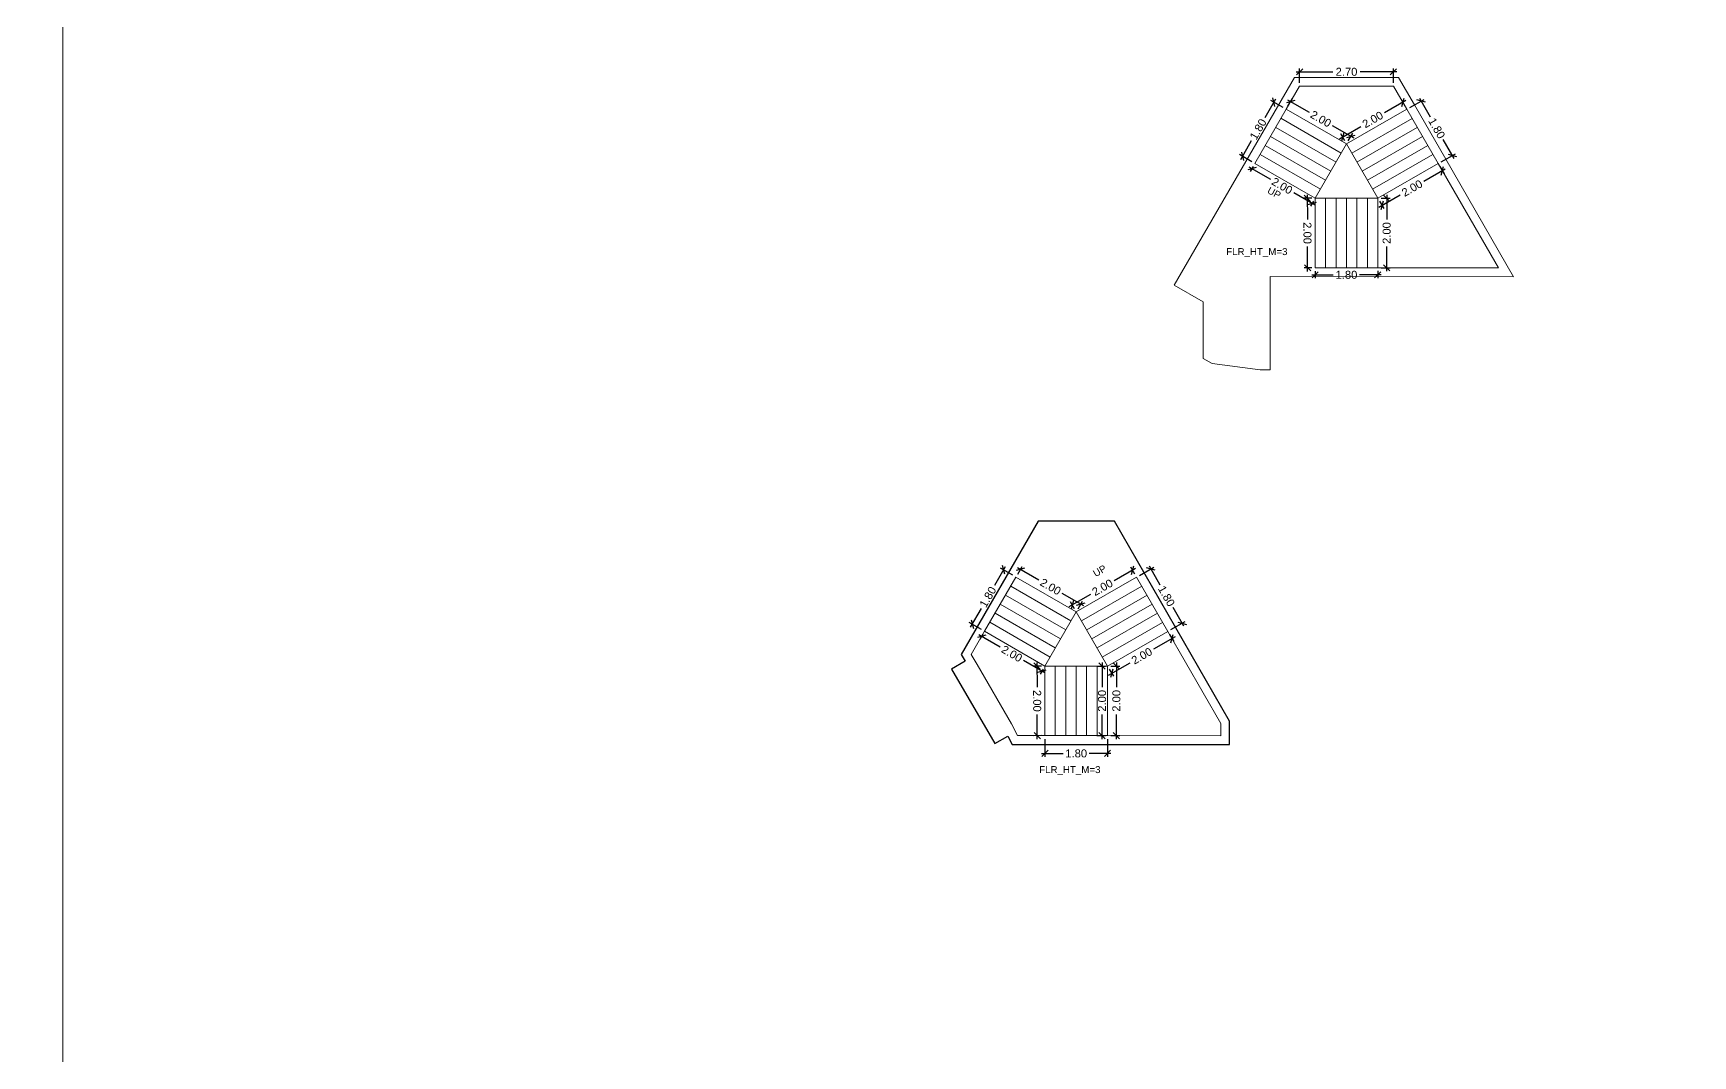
# Model space of a CAD drawing. Header units: metres. Extents: x 256329 to 886268, y -249371 to 355.
# Drawn here: x 286718.37 to 286766.07, y -648.04 to -618.64 of the extents above; entities that cross this region are included whole.
import ezdxf

# ---------------------------------------------------------------- set-up
doc = ezdxf.new("R2010")
doc.units = ezdxf.units.M
doc.header["$MEASUREMENT"] = 0
doc.header["$PDMODE"] = 35
doc.linetypes.add('CONTINOUS', pattern=[0])
doc.layers.get('0').update_dxf_attribs({"lineweight": 18})
doc.layers.get('Defpoints').update_dxf_attribs({"lineweight": 20})
doc.layers.add('A_TEXT', color=4, linetype='Continuous', lineweight=0, transparency=0.3)
doc.layers.add('BLK_2_FLR_1_STAIR_1', color=7, linetype='Continuous')
for name, color, linetype, lineweight in [('BLK_2_FLR_1_STAIR_1_FLIGHT_1', 7, 'Continuous', 0), ('BLK_2_FLR_1_STAIR_1_FLIGHT_2', 7, 'Continuous', 0), ('BLK_2_FLR_1_STAIR_1_FLIGHT_3', 7, 'Continuous', 0), ('BLK_2_FLR_1_STAIR_1_LANDING_1', 7, 'Continuous', 0), ('BLK_2_FLR_1_STAIR_1_LANDING_2', 7, 'Continuous', 0), ('BLK_2_FLR_1_STAIR_2', 7, 'Continuous', 0), ('BLK_2_FLR_1_STAIR_2_FLIGHT_1', 7, 'Continuous', 0), ('BLK_2_FLR_1_STAIR_2_FLIGHT_2', 7, 'Continuous', 0), ('BLK_2_FLR_1_STAIR_2_FLIGHT_3', 7, 'Continuous', 0), ('BLK_2_FLR_1_STAIR_2_LANDING_1', 7, 'Continuous', 0), ('BLK_2_FLR_1_STAIR_2_LANDING_2', 7, 'Continuous', 0), ('BLK_2_FLR_6_STAIR_1_LANDING_2', 7, 'Continuous', 0)]:
    doc.layers.add(name, color=color, linetype=linetype, lineweight=lineweight)
doc.styles.add('Arial', font='arial.ttf')
doc.styles.get("Standard").update_dxf_attribs({"font": 'arial.ttf'})
doc.dimstyles.new('METRIC DIM', dxfattribs={"dimtxt": 0.23, "dimasz": 0.18, "dimexe": 0.1, "dimexo": 0.1, "dimgap": 0.09, "dimtad": 0, "dimzin": 0, "dimdsep": 46, "dimtxsty": 'Standard', "dimblk": 'OBLIQUE', "dimcen": 0, "dimdle": 0.1, "dimclrd": 147, "dimclre": 147, "dimclrt": 7, "dimadec": 0, "dimazin": 0, "dimtfac": 1, "dimtofl": 0, "dimtmove": 0, "dimatfit": 2, "dimfxl": 0.125, "dimtolj": 1, "dimtzin": 0, "dimarcsym": 0})

# ---------------------------------------------------------------- blocks, each defined once
blk = doc.blocks.new('_Oblique')
at = {"color": 0, "linetype": 'ByBlock', "lineweight": -2}
blk.add_line((-0.5, -0.5), (0.5, 0.5), dxfattribs=at)
blk = doc.blocks.new('*D1486')
at = {"layer": 'BLK_2_FLR_1_STAIR_1_FLIGHT_1', "color": 147, "lineweight": -2, "transparency": 16777216}
for p, q in [((286750.167717, -634.230566), (286750.57684, -633.995473)), ((286750.440313, -633.958592), (286750.75046, -634.498328)), ((286751.436768, -635.692684), (286751.126621, -635.152948)), ((286751.064527, -635.79125), (286751.47365, -635.556157))]:
    blk.add_line(p, q, dxfattribs=at)
at = {"layer": 'Defpoints', "color": 0, "linetype": 'CONTINOUS', "transparency": 16777216}
for p in [(286750.081012, -634.280389, 0.042641), (286751.386945, -635.605979), (286750.977822, -635.841072, 0.042641)]:
    blk.add_point(p, dxfattribs=at)
at = {"layer": 'BLK_2_FLR_1_STAIR_1_FLIGHT_1', "color": 147, "linetype": 'CONTINOUS', "lineweight": -2, "transparency": 16777216, "xscale": 0.18, "yscale": 0.18, "zscale": 0.18}
for p, rotation in [((286750.490136, -634.045296), 119.882813), ((286751.386945, -635.605979), 299.882813)]:
    blk.add_blockref('_Oblique', p, dxfattribs=dict(at, rotation=rotation))
at = {"layer": 'BLK_2_FLR_1_STAIR_1_FLIGHT_1', "color": 7, "linetype": 'CONTINOUS', "transparency": 16777216, "insert": (286750.93854, -634.825638), "char_height": 0.23, "attachment_point": 5, "rotation": 299.8828126}
blk.add_mtext('\\A1;1.80', dxfattribs=at)
blk = doc.blocks.new('*D1487')
at = {"layer": 'BLK_2_FLR_1_STAIR_1_FLIGHT_2', "color": 147, "lineweight": -2, "transparency": 16777216}
for p, q in [((286747.443694, -638.937528), (286747.443509, -639.449499)), ((286749.243694, -638.938175), (286749.243509, -639.450146)), ((286747.343545, -639.349463), (286747.966045, -639.349687)), ((286749.343545, -639.350182), (286748.721045, -639.349958))]:
    blk.add_line(p, q, dxfattribs=at)
at = {"layer": 'Defpoints', "color": 0, "linetype": 'CONTINOUS', "transparency": 16777216}
for p in [(286747.443729, -638.837528, 0.042641), (286749.243729, -638.838175, 0.042641), (286749.243545, -639.350146)]:
    blk.add_point(p, dxfattribs=at)
at = {"layer": 'BLK_2_FLR_1_STAIR_1_FLIGHT_2', "color": 147, "linetype": 'CONTINOUS', "lineweight": -2, "transparency": 16777216, "xscale": 0.18, "yscale": 0.18, "zscale": 0.18}
for p, rotation in [((286747.443545, -639.349499), 179.979403), ((286749.243545, -639.350146), 359.979403)]:
    blk.add_blockref('_Oblique', p, dxfattribs=dict(at, rotation=rotation))
at = {"layer": 'BLK_2_FLR_1_STAIR_1_FLIGHT_2', "color": 7, "linetype": 'CONTINOUS', "transparency": 16777216, "insert": (286748.343545, -639.349823), "char_height": 0.23, "attachment_point": 5, "rotation": 359.9794033}
blk.add_mtext('\\A1;1.80', dxfattribs=at)
blk = doc.blocks.new('*D1488')
at = {"layer": 'BLK_2_FLR_1_STAIR_1_FLIGHT_3', "color": 147, "lineweight": -2, "transparency": 16777216}
for p, q in [((286746.652207, -634.008203), (286747.268133, -634.362347)), ((286746.661606, -634.192475), (286746.788744, -633.971357)), ((286748.560749, -635.105573), (286747.944823, -634.751429)), ((286748.396765, -635.190153), (286748.523903, -634.969035))]:
    blk.add_line(p, q, dxfattribs=at)
at = {"layer": 'Defpoints', "color": 0, "linetype": 'CONTINOUS', "transparency": 16777216}
for p in [(286746.611761, -634.279166, 0.042641), (286748.34692, -635.276845, 0.042641), (286748.474057, -635.055727)]:
    blk.add_point(p, dxfattribs=at)
at = {"layer": 'BLK_2_FLR_1_STAIR_1_FLIGHT_3', "color": 147, "linetype": 'CONTINOUS', "lineweight": -2, "transparency": 16777216, "xscale": 0.18, "yscale": 0.18, "zscale": 0.18}
for p, rotation in [((286746.738899, -634.058049), 150.102044), ((286748.474057, -635.055727), 330.102044)]:
    blk.add_blockref('_Oblique', p, dxfattribs=dict(at, rotation=rotation))
at = {"layer": 'BLK_2_FLR_1_STAIR_1_FLIGHT_3', "color": 7, "linetype": 'CONTINOUS', "transparency": 16777216, "insert": (286747.606478, -634.556888), "char_height": 0.23, "attachment_point": 5, "rotation": 330.1020442}
blk.add_mtext('\\A1;2.00', dxfattribs=at)
blk = doc.blocks.new('*D1489')
at = {"layer": 'BLK_2_FLR_1_STAIR_1_FLIGHT_1', "color": 147, "lineweight": -2, "transparency": 16777216}
for p, q in [((286750.052378, -634.029848), (286749.437024, -634.383446)), ((286750.031189, -634.193685), (286749.915851, -633.992966)), ((286748.144877, -635.125948), (286748.760231, -634.77235)), ((286748.297097, -635.19014), (286748.181759, -634.989421))]:
    blk.add_line(p, q, dxfattribs=at)
at = {"layer": 'Defpoints', "color": 0, "linetype": 'CONTINOUS', "transparency": 16777216}
for p in [(286749.965674, -634.07967), (286750.081012, -634.280389, 0.042641), (286748.34692, -635.276845, 0.042641)]:
    blk.add_point(p, dxfattribs=at)
at = {"layer": 'BLK_2_FLR_1_STAIR_1_FLIGHT_1', "color": 147, "linetype": 'CONTINOUS', "lineweight": -2, "transparency": 16777216, "xscale": 0.18, "yscale": 0.18, "zscale": 0.18}
for p, rotation in [((286749.965674, -634.07967), 29.88281300000001), ((286748.231581, -635.076126), 209.882813)]:
    blk.add_blockref('_Oblique', p, dxfattribs=dict(at, rotation=rotation))
at = {"layer": 'BLK_2_FLR_1_STAIR_1_FLIGHT_1', "color": 7, "linetype": 'CONTINOUS', "transparency": 16777216, "insert": (286749.098628, -634.577898), "char_height": 0.23, "attachment_point": 5, "rotation": 29.8828126}
blk.add_mtext('\\A1;2.00', dxfattribs=at)
blk = doc.blocks.new('*D1490')
at = {"layer": 'BLK_2_FLR_1_STAIR_1_LANDING_2', "color": 147, "lineweight": -2, "transparency": 16777216}
for p, q in [((286747.216002, -636.738546), (286747.21918, -637.448362)), ((286747.34373, -636.837975), (286747.116451, -636.838993)), ((286747.225851, -638.938743), (286747.222674, -638.228927)), ((286747.352684, -638.838174), (286747.125405, -638.839192))]:
    blk.add_line(p, q, dxfattribs=at)
at = {"layer": 'Defpoints', "color": 0, "linetype": 'CONTINOUS', "transparency": 16777216}
for p in [(286747.443729, -636.837528, 0.042641), (286747.225404, -638.838744), (286747.452683, -638.837727, 0.042641)]:
    blk.add_point(p, dxfattribs=at)
at = {"layer": 'BLK_2_FLR_1_STAIR_1_LANDING_2', "color": 147, "linetype": 'CONTINOUS', "lineweight": -2, "transparency": 16777216, "xscale": 0.18, "yscale": 0.18, "zscale": 0.18}
for p, rotation in [((286747.21645, -636.838545), 90.256477), ((286747.225404, -638.838744), 270.256477)]:
    blk.add_blockref('_Oblique', p, dxfattribs=dict(at, rotation=rotation))
at = {"layer": 'BLK_2_FLR_1_STAIR_1_LANDING_2', "color": 7, "linetype": 'CONTINOUS', "transparency": 16777216, "insert": (286747.220927, -637.838645), "char_height": 0.23, "attachment_point": 5, "rotation": 270.2564771}
blk.add_mtext('\\A1;2.00', dxfattribs=at)
blk = doc.blocks.new('*D1491')
at = {"layer": 'BLK_2_FLR_1_STAIR_1_LANDING_2', "color": 147, "lineweight": -2, "transparency": 16777216}
for p, q in [((286745.541798, -635.93314), (286746.156212, -636.287717)), ((286745.662072, -635.924794), (286745.578427, -636.069736)), ((286747.446696, -637.032453), (286746.832282, -636.677876)), ((286747.393746, -636.92414), (286747.3101, -637.069082))]:
    blk.add_line(p, q, dxfattribs=at)
at = {"layer": 'Defpoints', "color": 0, "linetype": 'CONTINOUS', "transparency": 16777216}
for p in [(286745.62841, -635.983124), (286745.712056, -635.838182, 0.042641), (286747.443729, -636.837528, 0.042641)]:
    blk.add_point(p, dxfattribs=at)
at = {"layer": 'BLK_2_FLR_1_STAIR_1_LANDING_2', "color": 147, "linetype": 'CONTINOUS', "lineweight": -2, "transparency": 16777216, "xscale": 0.18, "yscale": 0.18, "zscale": 0.18}
for p, rotation in [((286745.62841, -635.983124), 150.01084), ((286747.360084, -636.98247), 330.01084)]:
    blk.add_blockref('_Oblique', p, dxfattribs=dict(at, rotation=rotation))
at = {"layer": 'BLK_2_FLR_1_STAIR_1_LANDING_2', "color": 7, "linetype": 'CONTINOUS', "transparency": 16777216, "insert": (286746.494247, -636.482797), "char_height": 0.23, "attachment_point": 5, "rotation": 330.0108404}
blk.add_mtext('\\A1;2.00', dxfattribs=at)
blk = doc.blocks.new('*D1492')
at = {"layer": 'BLK_2_FLR_1_STAIR_1_LANDING_1', "color": 147, "lineweight": -2, "transparency": 16777216}
for p, q in [((286751.184121, -635.999375), (286750.568767, -636.352974)), ((286751.027645, -635.927777), (286751.147239, -636.135903)), ((286749.276619, -637.095476), (286749.891974, -636.741877)), ((286749.293552, -636.924232), (286749.413147, -637.132358))]:
    blk.add_line(p, q, dxfattribs=at)
at = {"layer": 'Defpoints', "color": 0, "linetype": 'CONTINOUS', "transparency": 16777216}
for p in [(286750.977822, -635.841072, 0.042641), (286751.097417, -636.049198), (286749.243729, -636.837528, 0.042641)]:
    blk.add_point(p, dxfattribs=at)
at = {"layer": 'BLK_2_FLR_1_STAIR_1_LANDING_1', "color": 147, "linetype": 'CONTINOUS', "lineweight": -2, "transparency": 16777216, "xscale": 0.18, "yscale": 0.18, "zscale": 0.18}
for p, rotation in [((286751.097417, -636.049198), 29.88281300000001), ((286749.363324, -637.045654), 209.882813)]:
    blk.add_blockref('_Oblique', p, dxfattribs=dict(at, rotation=rotation))
at = {"layer": 'BLK_2_FLR_1_STAIR_1_LANDING_1', "color": 7, "linetype": 'CONTINOUS', "transparency": 16777216, "insert": (286750.23037, -636.547426), "char_height": 0.23, "attachment_point": 5, "rotation": 29.8828126}
blk.add_mtext('\\A1;2.00', dxfattribs=at)
blk = doc.blocks.new('*D1493')
at = {"layer": 'BLK_2_FLR_1_STAIR_1_LANDING_1', "color": 147, "lineweight": -2, "transparency": 16777216}
for p, q in [((286749.49938, -636.737528), (286749.49938, -637.447241)), ((286749.343729, -636.837528), (286749.59938, -636.837528)), ((286749.49938, -638.937528), (286749.49938, -638.227814)), ((286749.343729, -638.837528), (286749.59938, -638.837528))]:
    blk.add_line(p, q, dxfattribs=at)
at = {"layer": 'Defpoints', "color": 0, "linetype": 'CONTINOUS', "transparency": 16777216}
for p in [(286749.243729, -636.837528, 0.042641), (286749.243729, -638.837528, 0.042641), (286749.49938, -638.837528)]:
    blk.add_point(p, dxfattribs=at)
at = {"layer": 'BLK_2_FLR_1_STAIR_1_LANDING_1', "color": 147, "linetype": 'CONTINOUS', "lineweight": -2, "transparency": 16777216, "xscale": 0.18, "yscale": 0.18, "zscale": 0.18}
for p, rotation in [((286749.49938, -636.837528), 90), ((286749.49938, -638.837528), 270)]:
    blk.add_blockref('_Oblique', p, dxfattribs=dict(at, rotation=rotation))
at = {"layer": 'BLK_2_FLR_1_STAIR_1_LANDING_1', "color": 7, "linetype": 'CONTINOUS', "transparency": 16777216, "insert": (286749.49938, -637.837528), "char_height": 0.23, "attachment_point": 5, "rotation": 90}
blk.add_mtext('\\A1;2.00', dxfattribs=at)
blk = doc.blocks.new('*D1494')
at = {"layer": 'BLK_2_FLR_1_STAIR_1_FLIGHT_3', "color": 147, "lineweight": -2, "transparency": 16777216}
for p, q in [((286746.305815, -633.987148), (286745.994667, -634.526308)), ((286746.525149, -634.229183), (286746.16922, -634.023777)), ((286745.306143, -635.719388), (286745.617291, -635.180229)), ((286745.625444, -635.788199), (286745.269514, -635.582793))]:
    blk.add_line(p, q, dxfattribs=at)
at = {"layer": 'Defpoints', "color": 0, "linetype": 'CONTINOUS', "transparency": 16777216}
for p in [(286746.611761, -634.279166, 0.042641), (286745.356126, -635.632776), (286745.712056, -635.838182, 0.042641)]:
    blk.add_point(p, dxfattribs=at)
at = {"layer": 'BLK_2_FLR_1_STAIR_1_FLIGHT_3', "color": 147, "linetype": 'CONTINOUS', "lineweight": -2, "transparency": 16777216, "xscale": 0.18, "yscale": 0.18, "zscale": 0.18}
for p, rotation in [((286746.255832, -634.07376), 60.01084000000001), ((286745.356126, -635.632776), 240.01084)]:
    blk.add_blockref('_Oblique', p, dxfattribs=dict(at, rotation=rotation))
at = {"layer": 'BLK_2_FLR_1_STAIR_1_FLIGHT_3', "color": 7, "linetype": 'CONTINOUS', "transparency": 16777216, "insert": (286745.805979, -634.853268), "char_height": 0.23, "attachment_point": 5, "rotation": 60.0108404}
blk.add_mtext('\\A1;1.80', dxfattribs=at)
blk = doc.blocks.new('*D1495')
at = {"layer": 'BLK_2_FLR_1_STAIR_2_FLIGHT_2', "color": 147, "lineweight": -2, "transparency": 16777216}
for p, q in [((286757.935105, -620.78103), (286758.344228, -620.545937)), ((286758.207701, -620.509055), (286758.517848, -621.048792)), ((286759.204156, -622.243148), (286758.89401, -621.703412)), ((286758.831915, -622.341714), (286759.241038, -622.10662))]:
    blk.add_line(p, q, dxfattribs=at)
at = {"layer": 'Defpoints', "color": 0, "linetype": 'CONTINOUS', "transparency": 16777216}
for p in [(286757.8484, -620.830853, 0.042641), (286758.74521, -622.391536, 0.042641), (286759.154334, -622.156443)]:
    blk.add_point(p, dxfattribs=at)
at = {"layer": 'BLK_2_FLR_1_STAIR_2_FLIGHT_2', "color": 147, "linetype": 'CONTINOUS', "lineweight": -2, "transparency": 16777216, "xscale": 0.18, "yscale": 0.18, "zscale": 0.18}
for p, rotation in [((286758.257524, -620.59576), 119.882813), ((286759.154334, -622.156443), 299.882813)]:
    blk.add_blockref('_Oblique', p, dxfattribs=dict(at, rotation=rotation))
at = {"layer": 'BLK_2_FLR_1_STAIR_2_FLIGHT_2', "color": 7, "linetype": 'CONTINOUS', "transparency": 16777216, "insert": (286758.705929, -621.376102), "char_height": 0.23, "attachment_point": 5, "rotation": 299.8828126}
blk.add_mtext('\\A1;1.80', dxfattribs=at)
blk = doc.blocks.new('*D1496')
at = {"layer": 'BLK_2_FLR_1_STAIR_2_LANDING_1', "color": 147, "lineweight": -2, "transparency": 16777216}
for p, q in [((286754.428995, -620.742939), (286754.556132, -620.521821)), ((286754.419595, -620.558667), (286755.035521, -620.912811)), ((286756.328137, -621.656036), (286755.712211, -621.301893)), ((286756.164154, -621.740617), (286756.291291, -621.519499))]:
    blk.add_line(p, q, dxfattribs=at)
at = {"layer": 'Defpoints', "color": 0, "linetype": 'CONTINOUS', "transparency": 16777216}
for p in [(286754.379149, -620.82963, 0.042641), (286756.114308, -621.827308, 0.042641), (286756.241446, -621.606191)]:
    blk.add_point(p, dxfattribs=at)
at = {"layer": 'BLK_2_FLR_1_STAIR_2_LANDING_1', "color": 147, "linetype": 'CONTINOUS', "lineweight": -2, "transparency": 16777216, "xscale": 0.18, "yscale": 0.18, "zscale": 0.18}
for p, rotation in [((286754.506287, -620.608512), 150.102044), ((286756.241446, -621.606191), 330.102044)]:
    blk.add_blockref('_Oblique', p, dxfattribs=dict(at, rotation=rotation))
at = {"layer": 'BLK_2_FLR_1_STAIR_2_LANDING_1', "color": 7, "linetype": 'CONTINOUS', "transparency": 16777216, "insert": (286755.373866, -621.107352), "char_height": 0.23, "attachment_point": 5, "rotation": 330.1020442}
blk.add_mtext('\\A1;2.00', dxfattribs=at)
blk = doc.blocks.new('*D1497')
at = {"layer": 'BLK_2_FLR_1_STAIR_2_FLIGHT_2', "color": 147, "lineweight": -2, "transparency": 16777216}
for p, q in [((286757.798578, -620.744148), (286757.683239, -620.54343)), ((286757.819767, -620.580311), (286757.204412, -620.93391)), ((286755.912265, -621.676412), (286756.527619, -621.322813)), ((286756.064485, -621.740604), (286755.949147, -621.539885))]:
    blk.add_line(p, q, dxfattribs=at)
at = {"layer": 'Defpoints', "color": 0, "linetype": 'CONTINOUS', "transparency": 16777216}
for p in [(286757.733062, -620.630134), (286757.8484, -620.830853, 0.042641), (286756.114308, -621.827308, 0.042641)]:
    blk.add_point(p, dxfattribs=at)
at = {"layer": 'BLK_2_FLR_1_STAIR_2_FLIGHT_2', "color": 147, "linetype": 'CONTINOUS', "lineweight": -2, "transparency": 16777216, "xscale": 0.18, "yscale": 0.18, "zscale": 0.18}
for p, rotation in [((286757.733062, -620.630134), 29.88281300000001), ((286755.998969, -621.62659), 209.882813)]:
    blk.add_blockref('_Oblique', p, dxfattribs=dict(at, rotation=rotation))
at = {"layer": 'BLK_2_FLR_1_STAIR_2_FLIGHT_2', "color": 7, "linetype": 'CONTINOUS', "transparency": 16777216, "insert": (286756.866016, -621.128362), "char_height": 0.23, "attachment_point": 5, "rotation": 29.8828126}
blk.add_mtext('\\A1;2.00', dxfattribs=at)
blk = doc.blocks.new('*D1498')
at = {"layer": 'BLK_2_FLR_1_STAIR_2_FLIGHT_3', "color": 147, "lineweight": -2, "transparency": 16777216}
for p, q in [((286755.111119, -623.388439), (286754.883839, -623.389457)), ((286754.983391, -623.28901), (286754.986568, -623.998826)), ((286754.99324, -625.489207), (286754.990062, -624.779391)), ((286755.120072, -625.388638), (286754.892793, -625.389656))]:
    blk.add_line(p, q, dxfattribs=at)
at = {"layer": 'Defpoints', "color": 0, "linetype": 'CONTINOUS', "transparency": 16777216}
for p in [(286755.211118, -623.387992, 0.042641), (286754.992792, -625.389208), (286755.220071, -625.388191, 0.042641)]:
    blk.add_point(p, dxfattribs=at)
at = {"layer": 'BLK_2_FLR_1_STAIR_2_FLIGHT_3', "color": 147, "linetype": 'CONTINOUS', "lineweight": -2, "transparency": 16777216, "xscale": 0.18, "yscale": 0.18, "zscale": 0.18}
for p, rotation in [((286754.983838, -623.389009), 90.256477), ((286754.992792, -625.389208), 270.256477)]:
    blk.add_blockref('_Oblique', p, dxfattribs=dict(at, rotation=rotation))
at = {"layer": 'BLK_2_FLR_1_STAIR_2_FLIGHT_3', "color": 7, "linetype": 'CONTINOUS', "transparency": 16777216, "insert": (286754.988315, -624.389109), "char_height": 0.23, "attachment_point": 5, "rotation": 270.2564771}
blk.add_mtext('\\A1;2.00', dxfattribs=at)
blk = doc.blocks.new('*D1499')
at = {"layer": 'BLK_2_FLR_1_STAIR_2_FLIGHT_1', "color": 147, "lineweight": -2, "transparency": 16777216}
for p, q in [((286753.309186, -622.483604), (286753.9236, -622.838181)), ((286753.42946, -622.475258), (286753.345815, -622.6202)), ((286755.214084, -623.582917), (286754.59967, -623.22834)), ((286755.161134, -623.474604), (286755.077488, -623.619545))]:
    blk.add_line(p, q, dxfattribs=at)
at = {"layer": 'Defpoints', "color": 0, "linetype": 'CONTINOUS', "transparency": 16777216}
for p in [(286753.479444, -622.388646, 0.042641), (286753.395798, -622.533588), (286755.211118, -623.387992, 0.042641)]:
    blk.add_point(p, dxfattribs=at)
at = {"layer": 'BLK_2_FLR_1_STAIR_2_FLIGHT_1', "color": 147, "linetype": 'CONTINOUS', "lineweight": -2, "transparency": 16777216, "xscale": 0.18, "yscale": 0.18, "zscale": 0.18}
for p, rotation in [((286753.395798, -622.533588), 150.01084), ((286755.127472, -623.532933), 330.01084)]:
    blk.add_blockref('_Oblique', p, dxfattribs=dict(at, rotation=rotation))
at = {"layer": 'BLK_2_FLR_1_STAIR_2_FLIGHT_1', "color": 7, "linetype": 'CONTINOUS', "transparency": 16777216, "insert": (286754.261635, -623.033261), "char_height": 0.23, "attachment_point": 5, "rotation": 330.0108404}
blk.add_mtext('\\A1;2.00', dxfattribs=at)
blk = doc.blocks.new('*D1500')
at = {"layer": 'BLK_2_FLR_1_STAIR_2_LANDING_2', "color": 147, "lineweight": -2, "transparency": 16777216}
for p, q in [((286758.951509, -622.549839), (286758.336155, -622.903438)), ((286758.795033, -622.478241), (286758.914627, -622.686367)), ((286757.044008, -623.64594), (286757.659362, -623.292341)), ((286757.06094, -623.474696), (286757.180535, -623.682822))]:
    blk.add_line(p, q, dxfattribs=at)
at = {"layer": 'Defpoints', "color": 0, "linetype": 'CONTINOUS', "transparency": 16777216}
for p in [(286758.74521, -622.391536, 0.042641), (286758.864805, -622.599662), (286757.011118, -623.387992, 0.042641)]:
    blk.add_point(p, dxfattribs=at)
at = {"layer": 'BLK_2_FLR_1_STAIR_2_LANDING_2', "color": 147, "linetype": 'CONTINOUS', "lineweight": -2, "transparency": 16777216, "xscale": 0.18, "yscale": 0.18, "zscale": 0.18}
for p, rotation in [((286758.864805, -622.599662), 29.88281300000001), ((286757.130712, -623.596117), 209.882813)]:
    blk.add_blockref('_Oblique', p, dxfattribs=dict(at, rotation=rotation))
at = {"layer": 'BLK_2_FLR_1_STAIR_2_LANDING_2', "color": 7, "linetype": 'CONTINOUS', "transparency": 16777216, "insert": (286757.997758, -623.09789), "char_height": 0.23, "attachment_point": 5, "rotation": 29.8828126}
blk.add_mtext('\\A1;2.00', dxfattribs=at)
blk = doc.blocks.new('*D1501')
at = {"layer": 'BLK_2_FLR_1_STAIR_2_LANDING_2', "color": 147, "lineweight": -2, "transparency": 16777216}
for p, q in [((286757.111118, -623.387992), (286757.366768, -623.387992)), ((286757.266768, -623.287992), (286757.266768, -623.997705)), ((286757.266768, -625.487992), (286757.266768, -624.778278)), ((286757.111118, -625.387992), (286757.366768, -625.387992))]:
    blk.add_line(p, q, dxfattribs=at)
at = {"layer": 'Defpoints', "color": 0, "linetype": 'CONTINOUS', "transparency": 16777216}
for p in [(286757.011118, -623.387992, 0.042641), (286757.011118, -625.387992, 0.042641), (286757.266768, -625.387992)]:
    blk.add_point(p, dxfattribs=at)
at = {"layer": 'BLK_2_FLR_1_STAIR_2_LANDING_2', "color": 147, "linetype": 'CONTINOUS', "lineweight": -2, "transparency": 16777216, "xscale": 0.18, "yscale": 0.18, "zscale": 0.18}
for p, rotation in [((286757.266768, -623.387992), 90), ((286757.266768, -625.387992), 270)]:
    blk.add_blockref('_Oblique', p, dxfattribs=dict(at, rotation=rotation))
at = {"layer": 'BLK_2_FLR_1_STAIR_2_LANDING_2', "color": 7, "linetype": 'CONTINOUS', "transparency": 16777216, "insert": (286757.266768, -624.387992), "char_height": 0.23, "attachment_point": 5, "rotation": 90}
blk.add_mtext('\\A1;2.00', dxfattribs=at)
blk = doc.blocks.new('*D1502')
at = {"layer": 'BLK_2_FLR_1_STAIR_2_FLIGHT_1', "color": 147, "lineweight": -2, "transparency": 16777216}
for p, q in [((286754.073203, -620.537612), (286753.762055, -621.076772)), ((286754.292537, -620.779647), (286753.936608, -620.574241)), ((286753.073531, -622.269852), (286753.384679, -621.730692)), ((286753.392832, -622.338663), (286753.036903, -622.133256))]:
    blk.add_line(p, q, dxfattribs=at)
at = {"layer": 'Defpoints', "color": 0, "linetype": 'CONTINOUS', "transparency": 16777216}
for p in [(286754.379149, -620.82963, 0.042641), (286753.123515, -622.18324), (286753.479444, -622.388646, 0.042641)]:
    blk.add_point(p, dxfattribs=at)
at = {"layer": 'BLK_2_FLR_1_STAIR_2_FLIGHT_1', "color": 147, "linetype": 'CONTINOUS', "lineweight": -2, "transparency": 16777216, "xscale": 0.18, "yscale": 0.18, "zscale": 0.18}
for p, rotation in [((286754.02322, -620.624224), 60.01084000000001), ((286753.123515, -622.18324), 240.01084)]:
    blk.add_blockref('_Oblique', p, dxfattribs=dict(at, rotation=rotation))
at = {"layer": 'BLK_2_FLR_1_STAIR_2_FLIGHT_1', "color": 7, "linetype": 'CONTINOUS', "transparency": 16777216, "insert": (286753.573367, -621.403732), "char_height": 0.23, "attachment_point": 5, "rotation": 60.0108404}
blk.add_mtext('\\A1;1.80', dxfattribs=at)
blk = doc.blocks.new('*D1503')
at = {"layer": 'BLK_2_FLR_1_STAIR_2_FLIGHT_3', "color": 147, "lineweight": -2, "transparency": 16777216}
for p, q in [((286755.111118, -625.58934), (286755.733618, -625.58934)), ((286755.211118, -625.487992), (286755.211118, -625.68934)), ((286757.111118, -625.58934), (286756.488618, -625.58934)), ((286757.011118, -625.474193), (286757.011118, -625.68934))]:
    blk.add_line(p, q, dxfattribs=at)
at = {"layer": 'Defpoints', "color": 0, "linetype": 'CONTINOUS', "transparency": 16777216}
for p in [(286755.211118, -625.387992, 0.042641), (286757.011118, -625.374193, 0.042641), (286757.011118, -625.58934)]:
    blk.add_point(p, dxfattribs=at)
at = {"layer": 'BLK_2_FLR_1_STAIR_2_FLIGHT_3', "color": 147, "linetype": 'CONTINOUS', "lineweight": -2, "transparency": 16777216, "xscale": 0.18, "yscale": 0.18, "zscale": 0.18, "rotation": 180}
blk.add_blockref('_Oblique', (286755.211118, -625.58934), dxfattribs=at)
at = {"layer": 'BLK_2_FLR_1_STAIR_2_FLIGHT_3', "color": 147, "linetype": 'CONTINOUS', "lineweight": -2, "transparency": 16777216, "xscale": 0.18, "yscale": 0.18, "zscale": 0.18}
blk.add_blockref('_Oblique', (286757.011118, -625.58934), dxfattribs=at)
at = {"layer": 'BLK_2_FLR_1_STAIR_2_FLIGHT_3', "color": 7, "linetype": 'CONTINOUS', "transparency": 16777216, "insert": (286756.111118, -625.58934), "char_height": 0.23, "attachment_point": 5}
blk.add_mtext('\\A1;1.80', dxfattribs=at)
blk = doc.blocks.new('*D1504')
at = {"layer": 'BLK_2_FLR_1_STAIR_2_LANDING_1', "color": 147, "lineweight": -2, "transparency": 16777216}
for p, q in [((286754.662467, -619.753245), (286755.721651, -619.753245)), ((286754.762467, -620.066416), (286754.762467, -619.653245)), ((286757.561407, -619.753245), (286756.502224, -619.753245)), ((286757.461407, -620.067079), (286757.461407, -619.653245))]:
    blk.add_line(p, q, dxfattribs=at)
at = {"layer": 'Defpoints', "color": 0, "linetype": 'CONTINOUS', "transparency": 16777216}
for p in [(286757.461407, -619.753245), (286754.762467, -620.166416, 0.042641), (286757.461407, -620.167079, 0.042641)]:
    blk.add_point(p, dxfattribs=at)
at = {"layer": 'BLK_2_FLR_1_STAIR_2_LANDING_1', "color": 147, "linetype": 'CONTINOUS', "lineweight": -2, "transparency": 16777216, "xscale": 0.18, "yscale": 0.18, "zscale": 0.18, "rotation": 180}
blk.add_blockref('_Oblique', (286754.762467, -619.753245), dxfattribs=at)
at = {"layer": 'BLK_2_FLR_1_STAIR_2_LANDING_1', "color": 147, "linetype": 'CONTINOUS', "lineweight": -2, "transparency": 16777216, "xscale": 0.18, "yscale": 0.18, "zscale": 0.18}
blk.add_blockref('_Oblique', (286757.461407, -619.753245), dxfattribs=at)
at = {"layer": 'BLK_2_FLR_1_STAIR_2_LANDING_1', "color": 7, "linetype": 'CONTINOUS', "transparency": 16777216, "insert": (286756.111937, -619.753245), "char_height": 0.23, "attachment_point": 5}
blk.add_mtext('\\A1;2.70', dxfattribs=at)
blk = doc.blocks.new('*D1505')
at = {"layer": 'BLK_2_FLR_1_STAIR_1_FLIGHT_2', "color": 147, "lineweight": -2, "transparency": 16777216}
for p, q in [((286749.087777, -636.737528), (286749.087777, -637.447241)), ((286748.932126, -636.837528), (286749.187777, -636.837528)), ((286749.087777, -638.937528), (286749.087777, -638.227814)), ((286748.932126, -638.837528), (286749.187777, -638.837528))]:
    blk.add_line(p, q, dxfattribs=at)
at = {"layer": 'Defpoints', "color": 0, "linetype": 'CONTINOUS', "transparency": 16777216}
for p in [(286748.832126, -636.837528, 0.042641), (286748.832126, -638.837528, 0.042641), (286749.087777, -638.837528)]:
    blk.add_point(p, dxfattribs=at)
at = {"layer": 'BLK_2_FLR_1_STAIR_1_FLIGHT_2', "color": 147, "linetype": 'CONTINOUS', "lineweight": -2, "transparency": 16777216, "xscale": 0.18, "yscale": 0.18, "zscale": 0.18}
for p, rotation in [((286749.087777, -636.837528), 90), ((286749.087777, -638.837528), 270)]:
    blk.add_blockref('_Oblique', p, dxfattribs=dict(at, rotation=rotation))
at = {"layer": 'BLK_2_FLR_1_STAIR_1_FLIGHT_2', "color": 7, "linetype": 'CONTINOUS', "transparency": 16777216, "insert": (286749.087777, -637.837528), "char_height": 0.23, "attachment_point": 5, "rotation": 90}
blk.add_mtext('\\A1;2.00', dxfattribs=at)

msp = doc.modelspace()

# ---------------------------------------------------------------- linework, layer by layer
at = {"color": 5, "linetype": 'CONTINOUS'}
for p, q in [((286757.011118, -623.387992), (286756.114308, -621.827308)), ((286755.211118, -623.387992), (286757.011118, -623.387992)), ((286749.243729, -636.837528), (286748.34692, -635.276845)), ((286747.443729, -636.837528), (286749.243729, -636.837528))]:
    msp.add_line(p, q, dxfattribs=at)
at = {"elevation": 101311.467758}
msp.add_lwpolyline([(286719.223832, -530.169497), (286848.028982, -530.169497), (286848.028982, -834.577933), (286719.223832, -834.577933)], close=True, dxfattribs=at)
at = {"color": 5, "linetype": 'CONTINOUS'}
for points in [[(286755.211118, -623.387992), (286756.114308, -621.827308)], [(286747.443729, -636.837528), (286748.34692, -635.276845)]]:
    msp.add_lwpolyline(points, dxfattribs=at)
at = {"layer": 'BLK_2_FLR_1_STAIR_1', "color": 7, "linetype": 'CONTINOUS'}
msp.add_lwpolyline([(286749.449261, -632.672536), (286747.246468, -632.672536), (286745.034905, -636.50475), (286745.148037, -636.700549), (286744.759512, -636.93031), (286746.005203, -639.068492), (286746.381077, -638.852101), (286746.50081, -639.090808), (286752.752553, -639.092372), (286752.752721, -638.42142)], close=True, dxfattribs=at)
at = {"layer": 'BLK_2_FLR_1_STAIR_1_FLIGHT_1', "color": 3, "linetype": 'CONTINOUS'}
for p, q in [((286748.34692, -635.276845), (286750.081012, -634.280389)), ((286748.496388, -635.536958), (286750.23048, -634.540503)), ((286748.645856, -635.797072), (286750.379949, -634.800617)), ((286748.795325, -636.057186), (286750.529417, -635.060731)), ((286748.944793, -636.3173), (286750.678885, -635.320845)), ((286749.094261, -636.577414), (286750.828354, -635.580959)), ((286749.243729, -636.837528), (286750.977822, -635.841072))]:
    msp.add_line(p, q, dxfattribs=at)
at = {"layer": 'BLK_2_FLR_1_STAIR_1_FLIGHT_1', "color": 7, "linetype": 'CONTINOUS'}
msp.add_lwpolyline([(286750.081012, -634.280389), (286750.977822, -635.841072), (286749.243729, -636.837528), (286748.34692, -635.276845), (286750.081012, -634.280389)], dxfattribs=at)
at = {"layer": 'BLK_2_FLR_1_STAIR_1_FLIGHT_2', "color": 3, "linetype": 'CONTINOUS'}
for p, q in [((286747.443729, -636.837528), (286747.443729, -638.837528)), ((286747.743729, -636.837528), (286747.743729, -638.837528)), ((286748.043729, -636.837528), (286748.043729, -638.837528)), ((286748.343729, -636.837528), (286748.343729, -638.837528)), ((286748.643729, -636.837528), (286748.643729, -638.837528)), ((286748.943729, -636.837528), (286748.943729, -638.837528)), ((286749.243729, -636.837528), (286749.243729, -638.837528))]:
    msp.add_line(p, q, dxfattribs=at)
at = {"layer": 'BLK_2_FLR_1_STAIR_1_FLIGHT_2', "color": 7, "linetype": 'CONTINOUS'}
msp.add_lwpolyline([(286747.443729, -636.837528), (286749.243729, -636.837528), (286749.243729, -638.837528), (286747.443729, -638.837528)], close=True, dxfattribs=at)
at = {"layer": 'BLK_2_FLR_1_STAIR_1_FLIGHT_3', "color": 3, "linetype": 'CONTINOUS'}
for p, q in [((286748.34692, -635.276845), (286746.611761, -634.279166)), ((286748.043533, -635.798184), (286746.311859, -634.798838)), ((286748.193484, -635.538348), (286746.46181, -634.539002)), ((286747.743631, -636.317856), (286746.011957, -635.31851)), ((286747.893582, -636.05802), (286746.161908, -635.058674)), ((286747.59368, -636.577692), (286745.862007, -635.578346)), ((286747.443729, -636.837528), (286745.712056, -635.838182))]:
    msp.add_line(p, q, dxfattribs=at)
at = {"layer": 'BLK_2_FLR_1_STAIR_1_FLIGHT_3', "ltscale": 0.05}
msp.add_lwpolyline([(286748.34692, -635.276845), (286747.443729, -636.837528), (286745.712056, -635.838182), (286746.611761, -634.279166), (286748.34692, -635.276845)], dxfattribs=at)
at = {"layer": 'BLK_2_FLR_1_STAIR_1_LANDING_1', "color": 7, "linetype": 'CONTINOUS'}
msp.add_lwpolyline([(286749.243729, -636.837528), (286750.977822, -635.841072), (286752.499385, -638.488989), (286752.499297, -638.838989), (286749.243729, -638.837528), (286749.243729, -636.837528)], dxfattribs=at)
at = {"layer": 'BLK_2_FLR_1_STAIR_1_LANDING_2', "color": 7, "linetype": 'CONTINOUS'}
msp.add_lwpolyline([(286747.443729, -636.837528), (286747.443729, -638.837528), (286746.657167, -638.837528), (286746.487213, -638.4987), (286746.487213, -638.4987), (286745.492831, -636.790948), (286745.492831, -636.790948), (286745.327425, -636.504674), (286745.712056, -635.838182), (286747.442516, -636.839625)], dxfattribs=at)
at = {"layer": 'BLK_2_FLR_1_STAIR_2', "color": 7, "linetype": 'CONTINOUS'}
msp.add_lwpolyline([(286754.616271, -619.913061), (286757.606966, -619.913796), (286758.067643, -620.703952), (286758.964712, -622.265087), (286760.915522, -625.642974), (286753.92312, -625.639947), (286753.92245, -628.316539), (286753.633158, -628.316466), (286752.247976, -628.138902), (286751.994643, -627.99269), (286751.994955, -626.369749), (286751.16399, -625.889539)], close=True, dxfattribs=at)
at = {"layer": 'BLK_2_FLR_1_STAIR_2_FLIGHT_1', "color": 3, "linetype": 'CONTINOUS'}
for p, q in [((286756.114308, -621.827308), (286754.379149, -620.82963)), ((286755.810921, -622.348648), (286754.079247, -621.349302)), ((286755.960872, -622.088812), (286754.229198, -621.089466)), ((286755.511019, -622.86832), (286753.779346, -621.868974)), ((286755.66097, -622.608484), (286753.929296, -621.609138)), ((286755.211118, -623.387992), (286753.479444, -622.388646)), ((286755.361068, -623.128156), (286753.629395, -622.12881))]:
    msp.add_line(p, q, dxfattribs=at)
at = {"layer": 'BLK_2_FLR_1_STAIR_2_FLIGHT_1', "ltscale": 0.05}
msp.add_lwpolyline([(286756.114308, -621.827308), (286755.211118, -623.387992), (286753.479444, -622.388646), (286754.379149, -620.82963), (286756.114308, -621.827308)], dxfattribs=at)
at = {"layer": 'BLK_2_FLR_1_STAIR_2_FLIGHT_2', "color": 3, "linetype": 'CONTINOUS'}
for p, q in [((286756.114308, -621.827308), (286757.8484, -620.830853)), ((286756.263776, -622.087422), (286757.997869, -621.090967)), ((286756.413244, -622.347536), (286758.147337, -621.351081)), ((286756.562713, -622.60765), (286758.296805, -621.611195)), ((286756.712181, -622.867764), (286758.446274, -621.871309)), ((286756.861649, -623.127878), (286758.595742, -622.131422)), ((286757.011118, -623.387992), (286758.74521, -622.391536))]:
    msp.add_line(p, q, dxfattribs=at)
at = {"layer": 'BLK_2_FLR_1_STAIR_2_FLIGHT_2', "color": 7, "linetype": 'CONTINOUS'}
msp.add_lwpolyline([(286757.8484, -620.830853), (286758.74521, -622.391536), (286757.011118, -623.387992), (286756.114308, -621.827308), (286757.8484, -620.830853)], dxfattribs=at)
at = {"layer": 'BLK_2_FLR_1_STAIR_2_FLIGHT_3', "color": 3, "linetype": 'CONTINOUS'}
for p, q in [((286755.211118, -623.387992), (286755.211118, -625.387992)), ((286755.511118, -623.387992), (286755.511118, -625.387992)), ((286755.811118, -623.387992), (286755.811118, -625.387992)), ((286756.111118, -623.387992), (286756.111118, -625.387992)), ((286756.411118, -623.387992), (286756.411118, -625.387992)), ((286756.711118, -623.387992), (286756.711118, -625.387992)), ((286757.011118, -623.387992), (286757.011118, -625.387992))]:
    msp.add_line(p, q, dxfattribs=at)
at = {"layer": 'BLK_2_FLR_1_STAIR_2_FLIGHT_3', "color": 7, "linetype": 'CONTINOUS'}
msp.add_lwpolyline([(286755.211118, -623.387992), (286757.011118, -623.387992), (286757.011118, -625.387992), (286755.211118, -625.387992)], close=True, dxfattribs=at)
at = {"layer": 'BLK_2_FLR_1_STAIR_2_LANDING_1', "color": 7, "linetype": 'CONTINOUS'}
msp.add_lwpolyline([(286754.762467, -620.166416), (286757.461407, -620.167079), (286757.8484, -620.830853), (286756.114308, -621.827308), (286754.379149, -620.82963), (286754.762467, -620.166416)], dxfattribs=at)
at = {"layer": 'BLK_2_FLR_1_STAIR_2_LANDING_2', "color": 7, "linetype": 'CONTINOUS'}
msp.add_lwpolyline([(286757.011118, -623.387992), (286758.74521, -622.391536), (286760.476152, -625.388715), (286757.011118, -625.388715), (286757.011118, -623.387992)], dxfattribs=at)
at = {"layer": 'BLK_2_FLR_6_STAIR_1_LANDING_2', "ltscale": 0.05}
msp.add_lwpolyline([(286754.762467, -620.166416), (286757.461407, -620.167079)], dxfattribs=at)

# ---------------------------------------------------------------- texts
at = {"layer": 'A_TEXT', "lineweight": 0, "char_height": 0.2, "width": 2.485498, "attachment_point": 9, "style": 'Arial'}
for insert, rotation in [((286754.881619, -623.799693), 331.8720228), ((286749.949868, -633.680916), 30.0054902)]:
    msp.add_mtext('\\pxi2.2673,qc;UP', dxfattribs=dict(at, insert=insert, rotation=rotation))
at = {"layer": 'BLK_2_FLR_1_STAIR_1', "color": 7, "linetype": 'CONTINOUS', "insert": (286747.279193, -639.715288, -0.042641), "char_height": 0.2, "attachment_point": 1}
msp.add_mtext_dynamic_manual_height_columns('FLR_HT_M=3', width=2.272281, gutter_width=0.405, heights=[0.300679], dxfattribs=at)
at = {"layer": 'BLK_2_FLR_1_STAIR_2', "color": 7, "linetype": 'CONTINOUS', "insert": (286752.653875, -624.822298, -0.042641), "char_height": 0.2, "attachment_point": 1}
msp.add_mtext_dynamic_manual_height_columns('FLR_HT_M=3', width=2.272281, gutter_width=0.405, heights=[0.300679], dxfattribs=at)

# ---------------------------------------------------------------- dimensions: what is measured, and where the dimension line sits
at = {"layer": 'BLK_2_FLR_1_STAIR_1_FLIGHT_1', "color": 2, "linetype": 'CONTINOUS'}
dim = msp.add_aligned_dim(p1=(286748.34692, -635.276845), p2=(286750.081012, -634.280389), distance=0.231497, dimstyle='METRIC DIM', override={"dimfxl": 0.18}, dxfattribs=at)
dim.commit()
dim.dimension.update_dxf_attribs({"geometry": '*D1489', "text_midpoint": (286749.098628, -634.577898, -0.042641)})
at = {"layer": 'BLK_2_FLR_1_STAIR_1_FLIGHT_1', "color": 1, "linetype": 'CONTINOUS'}
dim = msp.add_aligned_dim(p1=(286750.081012, -634.280389), p2=(286750.977822, -635.841072), distance=0.471858, dimstyle='METRIC DIM', override={"dimfxl": 0.18}, dxfattribs=at)
dim.commit()
dim.dimension.update_dxf_attribs({"geometry": '*D1486', "text_midpoint": (286750.93854, -634.825638, -0.042641)})
at = {"layer": 'BLK_2_FLR_1_STAIR_1_FLIGHT_2', "color": 2, "linetype": 'CONTINOUS'}
dim = msp.add_aligned_dim(p1=(286748.832126, -636.837528), p2=(286748.832126, -638.837528), distance=0.255651, dimstyle='METRIC DIM', override={"dimfxl": 0.18}, dxfattribs=at)
dim.commit()
dim.dimension.update_dxf_attribs({"geometry": '*D1505', "text_midpoint": (286749.087777, -637.837528, -0.042641)})
at = {"layer": 'BLK_2_FLR_1_STAIR_1_FLIGHT_2', "color": 1, "linetype": 'CONTINOUS'}
dim = msp.add_aligned_dim(p1=(286747.443729, -638.837528), p2=(286749.243729, -638.838175), distance=-0.511971, dimstyle='METRIC DIM', override={"dimfxl": 0.18}, dxfattribs=at)
dim.commit()
dim.dimension.update_dxf_attribs({"geometry": '*D1487', "text_midpoint": (286748.343545, -639.349823, -0.042641)})
at = {"layer": 'BLK_2_FLR_1_STAIR_1_FLIGHT_3', "color": 1, "linetype": 'CONTINOUS'}
dim = msp.add_aligned_dim(p1=(286746.611761, -634.279166), p2=(286745.712056, -635.838182), distance=-0.410947, dimstyle='METRIC DIM', override={"dimfxl": 0.18}, dxfattribs=at)
dim.commit()
dim.dimension.update_dxf_attribs({"geometry": '*D1494', "text_midpoint": (286745.805979, -634.853268, -0.042641)})
at = {"layer": 'BLK_2_FLR_1_STAIR_1_FLIGHT_3', "color": 2, "linetype": 'CONTINOUS'}
dim = msp.add_aligned_dim(p1=(286746.611761, -634.279166), p2=(286748.34692, -635.276845), distance=0.255063, dimstyle='METRIC DIM', override={"dimfxl": 0.18}, dxfattribs=at)
dim.commit()
dim.dimension.update_dxf_attribs({"geometry": '*D1488', "text_midpoint": (286747.606478, -634.556888, -0.042641)})
at = {"layer": 'BLK_2_FLR_1_STAIR_1_LANDING_1', "color": 1, "linetype": 'CONTINOUS'}
dim = msp.add_aligned_dim(p1=(286749.243729, -636.837528), p2=(286750.977822, -635.841072), distance=-0.24004, dimstyle='METRIC DIM', override={"dimfxl": 0.18}, dxfattribs=at)
dim.commit()
dim.dimension.update_dxf_attribs({"geometry": '*D1492', "text_midpoint": (286750.23037, -636.547426, -0.042641)})
at = {"layer": 'BLK_2_FLR_1_STAIR_1_LANDING_1', "color": 2, "linetype": 'CONTINOUS'}
dim = msp.add_aligned_dim(p1=(286749.243729, -636.837528), p2=(286749.243729, -638.837528), distance=0.255651, dimstyle='METRIC DIM', override={"dimfxl": 0.18}, dxfattribs=at)
dim.commit()
dim.dimension.update_dxf_attribs({"geometry": '*D1493', "text_midpoint": (286749.49938, -637.837528, -0.042641)})
at = {"layer": 'BLK_2_FLR_1_STAIR_1_LANDING_2', "color": 1, "linetype": 'CONTINOUS'}
dim = msp.add_aligned_dim(p1=(286747.443729, -636.837528), p2=(286745.712056, -635.838182), distance=0.167346, dimstyle='METRIC DIM', override={"dimfxl": 0.18}, dxfattribs=at)
dim.commit()
dim.dimension.update_dxf_attribs({"geometry": '*D1491', "text_midpoint": (286746.494247, -636.482797, -0.042641)})
at = {"layer": 'BLK_2_FLR_1_STAIR_1_LANDING_2', "color": 2, "linetype": 'CONTINOUS'}
dim = msp.add_aligned_dim(p1=(286747.443729, -636.837528), p2=(286747.452683, -638.837727), distance=-0.227281, dimstyle='METRIC DIM', override={"dimfxl": 0.18}, dxfattribs=at)
dim.commit()
dim.dimension.update_dxf_attribs({"geometry": '*D1490', "text_midpoint": (286747.220927, -637.838645, -0.042641)})
at = {"layer": 'BLK_2_FLR_1_STAIR_2_FLIGHT_1', "color": 1, "linetype": 'CONTINOUS'}
dim = msp.add_aligned_dim(p1=(286754.379149, -620.82963), p2=(286753.479444, -622.388646), distance=-0.410947, dimstyle='METRIC DIM', override={"dimfxl": 0.18}, dxfattribs=at)
dim.commit()
dim.dimension.update_dxf_attribs({"geometry": '*D1502', "text_midpoint": (286753.573367, -621.403732, -0.042641)})
at = {"layer": 'BLK_2_FLR_1_STAIR_2_FLIGHT_1', "color": 2, "linetype": 'CONTINOUS'}
dim = msp.add_aligned_dim(p1=(286755.211118, -623.387992), p2=(286753.479444, -622.388646), distance=0.167346, dimstyle='METRIC DIM', override={"dimfxl": 0.18}, dxfattribs=at)
dim.commit()
dim.dimension.update_dxf_attribs({"geometry": '*D1499', "text_midpoint": (286754.261635, -623.033261, -0.042641)})
at = {"layer": 'BLK_2_FLR_1_STAIR_2_FLIGHT_2', "color": 2, "linetype": 'CONTINOUS'}
dim = msp.add_aligned_dim(p1=(286756.114308, -621.827308), p2=(286757.8484, -620.830853), distance=0.231497, dimstyle='METRIC DIM', override={"dimfxl": 0.18}, dxfattribs=at)
dim.commit()
dim.dimension.update_dxf_attribs({"geometry": '*D1497', "text_midpoint": (286756.866016, -621.128362, -0.042641)})
at = {"layer": 'BLK_2_FLR_1_STAIR_2_FLIGHT_2', "color": 1, "linetype": 'CONTINOUS'}
dim = msp.add_aligned_dim(p1=(286757.8484, -620.830853), p2=(286758.74521, -622.391536), distance=0.471859, dimstyle='METRIC DIM', override={"dimfxl": 0.18}, dxfattribs=at)
dim.commit()
dim.dimension.update_dxf_attribs({"geometry": '*D1495', "text_midpoint": (286758.705929, -621.376102, -0.042641)})
at = {"layer": 'BLK_2_FLR_1_STAIR_2_FLIGHT_3', "color": 2, "linetype": 'CONTINOUS'}
dim = msp.add_aligned_dim(p1=(286755.211118, -623.387992), p2=(286755.220071, -625.388191), distance=-0.227281, dimstyle='METRIC DIM', override={"dimfxl": 0.18}, dxfattribs=at)
dim.commit()
dim.dimension.update_dxf_attribs({"geometry": '*D1498', "text_midpoint": (286754.988315, -624.389109, -0.042641)})
at = {"layer": 'BLK_2_FLR_1_STAIR_2_FLIGHT_3', "color": 1, "linetype": 'CONTINOUS'}
dim = msp.add_linear_dim(base=(286757.011118, -625.58934, -0.042641), p1=(286755.211118, -625.387992), p2=(286757.011118, -625.374193), dimstyle='METRIC DIM', override={"dimfxl": 0.18}, dxfattribs=at)
dim.commit()
dim.dimension.update_dxf_attribs({"geometry": '*D1503', "text_midpoint": (286756.111118, -625.58934, -0.042641)})
at = {"layer": 'BLK_2_FLR_1_STAIR_2_LANDING_1', "color": 1, "linetype": 'CONTINOUS'}
dim = msp.add_linear_dim(base=(286757.461407, -619.753245, -0.042641), p1=(286754.762467, -620.166416), p2=(286757.461407, -620.167079), dimstyle='METRIC DIM', override={"dimfxl": 0.18}, dxfattribs=at)
dim.commit()
dim.dimension.update_dxf_attribs({"geometry": '*D1504', "text_midpoint": (286756.111937, -619.753245, -0.042641)})
at = {"layer": 'BLK_2_FLR_1_STAIR_2_LANDING_1', "color": 2, "linetype": 'CONTINOUS'}
dim = msp.add_aligned_dim(p1=(286754.379149, -620.82963), p2=(286756.114308, -621.827308), distance=0.255062, dimstyle='METRIC DIM', override={"dimfxl": 0.18}, dxfattribs=at)
dim.commit()
dim.dimension.update_dxf_attribs({"geometry": '*D1496', "text_midpoint": (286755.373866, -621.107352, -0.042641)})
at = {"layer": 'BLK_2_FLR_1_STAIR_2_LANDING_2', "color": 1, "linetype": 'CONTINOUS'}
dim = msp.add_aligned_dim(p1=(286757.011118, -623.387992), p2=(286758.74521, -622.391536), distance=-0.24004, dimstyle='METRIC DIM', override={"dimfxl": 0.18}, dxfattribs=at)
dim.commit()
dim.dimension.update_dxf_attribs({"geometry": '*D1500', "text_midpoint": (286757.997758, -623.09789, -0.042641)})
at = {"layer": 'BLK_2_FLR_1_STAIR_2_LANDING_2', "color": 2, "linetype": 'CONTINOUS'}
dim = msp.add_aligned_dim(p1=(286757.011118, -623.387992), p2=(286757.011118, -625.387992), distance=0.25565, dimstyle='METRIC DIM', override={"dimfxl": 0.18}, dxfattribs=at)
dim.commit()
dim.dimension.update_dxf_attribs({"geometry": '*D1501', "text_midpoint": (286757.266768, -624.387992, -0.042641)})

doc.saveas('drawing.dxf')
